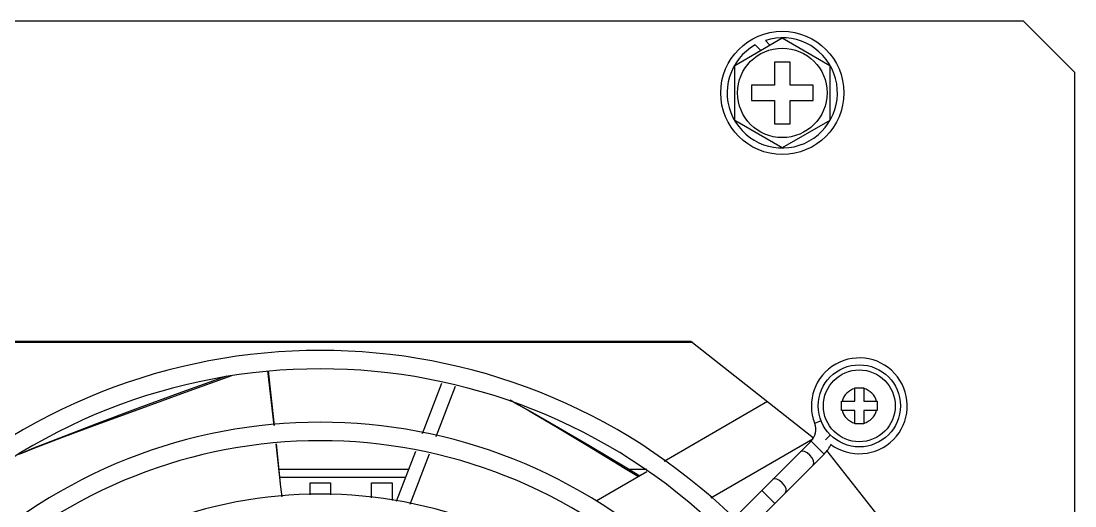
# Model space of a CAD drawing. Header units: millimetres. Extents: x -4 to 141, y -1 to 132.
# Drawn here: x 22.38 to 32.64, y 42.97 to 47.7 of the extents above; entities that cross this region are included whole.
import ezdxf

# ---------------------------------------------------------------- set-up
doc = ezdxf.new("R2010")
doc.units = ezdxf.units.MM

msp = doc.modelspace()

# ---------------------------------------------------------------- linework, layer by layer
for p, q in [((32.14, 47.7), (3.44, 47.7)), ((32.64, 47.2), (32.14, 47.7)), ((29.326, 47.268), (29.79, 47.535)), ((29.79, 47.535), (30.254, 47.268)), ((29.526, 47.468), (29.58, 47.414)), ((29.67, 47.466), (29.625, 47.511)), ((29.326, 46.732), (29.326, 47.268)), ((29.715, 47.3), (29.715, 47.075)), ((29.865, 47.3), (29.715, 47.3)), ((29.865, 47.075), (29.865, 47.3)), ((30.254, 47.268), (30.254, 46.732)), ((32.64, 30.2), (32.64, 47.2)), ((29.49, 47.075), (29.49, 46.925)), ((29.715, 47.075), (29.49, 47.075)), ((30.09, 47.075), (29.865, 47.075)), ((30.09, 46.925), (30.09, 47.075)), ((29.49, 46.925), (29.715, 46.925)), ((29.715, 46.925), (29.715, 46.7)), ((29.865, 46.7), (29.865, 46.925)), ((29.865, 46.925), (30.09, 46.925)), ((29.79, 46.464), (29.326, 46.732)), ((30.254, 46.732), (29.79, 46.464)), ((29.715, 46.7), (29.865, 46.7)), ((28.917, 44.567), (21.663, 44.567)), ((21.68, 44.58), (28.9, 44.58)), ((28.9, 44.58), (30.095, 43.639)), ((23.944, 44.085), (24.379, 44.242)), ((23.976, 44.083), (24.429, 44.245)), ((24.84, 43.759), (24.78, 44.292)), ((24.843, 43.759), (24.786, 44.292)), ((26.287, 43.68), (26.475, 44.17)), ((26.419, 43.652), (26.608, 44.143)), ((30.496, 43.994), (30.496, 44.125)), ((30.496, 44.125), (30.584, 44.125)), ((30.584, 44.125), (30.584, 43.994)), ((27.138, 44.007), (27.221, 43.96)), ((29.647, 43.992), (28.64, 43.406)), ((30.365, 43.906), (30.365, 43.994)), ((30.365, 43.994), (30.496, 43.994)), ((30.584, 43.994), (30.715, 43.994)), ((30.715, 43.994), (30.715, 43.906)), ((30.496, 43.906), (30.365, 43.906)), ((30.496, 43.775), (30.496, 43.906)), ((30.584, 43.906), (30.584, 43.775)), ((30.715, 43.906), (30.584, 43.906)), ((30.169, 43.804), (30.105, 43.779)), ((30.584, 43.775), (30.496, 43.775)), ((29.093, 43.052), (30.087, 43.63)), ((30.258, 43.668), (30.21, 43.62)), ((24.907, 43.161), (24.86, 43.579)), ((24.907, 43.161), (24.862, 43.579)), ((30.07, 43.607), (25.933, 39.471)), ((30.197, 43.48), (30.07, 43.607)), ((22.354, 43.478), (22.382, 43.489)), ((26.033, 43.02), (26.221, 43.509)), ((30.197, 43.48), (26.061, 39.343)), ((26.164, 42.991), (26.353, 43.481)), ((30.222, 43.514), (31.17, 42.31)), ((26.152, 43.33), (24.889, 43.33)), ((28.471, 43.33), (28.298, 43.33)), ((26.122, 43.251), (24.897, 43.251)), ((28.469, 43.307), (27.976, 43.02)), ((24.918, 43.063), (24.907, 43.161)), ((25.19, 43.083), (25.19, 43.2)), ((25.19, 43.2), (25.39, 43.2)), ((25.39, 43.2), (25.39, 43.083)), ((25.79, 43.054), (25.79, 43.2)), ((25.79, 43.2), (25.99, 43.2)), ((25.99, 43.2), (25.99, 43.029)), ((29.716, 42.999), (29.589, 43.126))]:
    msp.add_line(p, q)
for points in [[(22.381, 43.49), (22.501, 43.54), (22.796, 43.656), (23.115, 43.778), (23.52, 43.93), (23.944, 44.085)], [(22.382, 43.489), (22.492, 43.533), (22.772, 43.64), (23.112, 43.768), (23.515, 43.916), (23.976, 44.083)], [(27.221, 43.96), (27.324, 43.901), (27.583, 43.749), (27.894, 43.562), (28.261, 43.34), (28.39, 43.261)], [(27.222, 43.961), (27.335, 43.898), (27.61, 43.74), (27.904, 43.567), (28.275, 43.345), (28.402, 43.267)], [(30.091, 43.374), (30.098, 43.391), (30.095, 43.415), (30.081, 43.442), (30.059, 43.469), (30.032, 43.491), (30.005, 43.505), (29.981, 43.508), (29.964, 43.501)], [(29.822, 43.105), (29.829, 43.122), (29.826, 43.146), (29.812, 43.173), (29.79, 43.2), (29.763, 43.222), (29.736, 43.236), (29.712, 43.239), (29.695, 43.232)]]:
    msp.add_lwpolyline(points)
for centre, radius in [((29.79, 47), 0.6), ((29.79, 47), 0.436), ((30.54, 43.95), 0.4), ((30.54, 43.95), 0.35)]:
    msp.add_circle(centre, radius)
for centre, radius, start, end in [((29.79, 47), 0.537, 119.3662, 107.9007), ((25.29, 38.7), 5.79, 45.8941, 134.1059), ((30.54, 43.95), 0.467, 233.2738, 201.5016), ((25.29, 38.7), 5.61, 45.9227, 134.0773), ((30.54, 43.95), 0.174, 104.5292, 165.4708), ((30.54, 43.95), 0.174, 14.5292, 75.4708), ((30.54, 43.95), 0.174, 194.5292, 255.4708), ((30.54, 43.95), 0.174, 284.5292, 345.4708), ((25.29, 38.7), 5.09, 46.0168, 133.9832), ((29.957, 43.72), 0.16, 315, 21.5016), ((25.29, 38.7), 4.91, 46.0511, 133.9489), ((29.957, 43.72), 0.34, 315, 335.2944), ((25.29, 38.7), 4.39, 46.1756, 133.8244)]:
    msp.add_arc(centre, radius, start, end)

doc.saveas('drawing.dxf')
